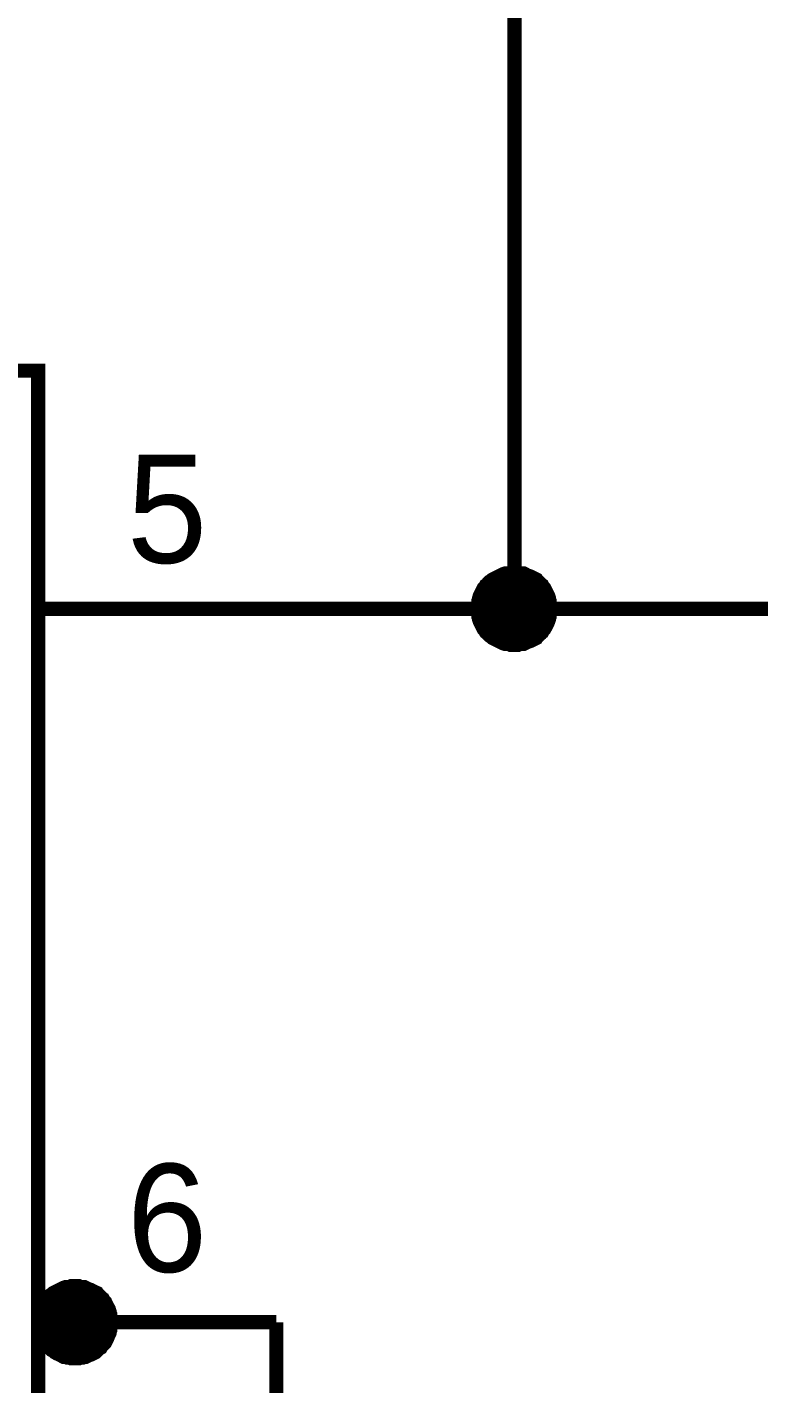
# Model space of a CAD drawing. Header units: millimetres. Extents: x 0 to 594, y 0 to 420.
# Drawn here: x 177.29 to 192.68, y 118.69 to 147.22 of the extents above; entities that cross this region are included whole.
import ezdxf

# ---------------------------------------------------------------- set-up
doc = ezdxf.new("R2010")
doc.units = ezdxf.units.MM
doc.layers.add('Sheet', color=255, linetype='Continuous')

msp = doc.modelspace()

# ---------------------------------------------------------------- linework, layer by layer
at = {"layer": 'Sheet'}
for points, const_width in [([(182.53, 119.989), (182.53, 107.495), (215.028, 107.495), (412.481, 107.495), (412.481, 175), (414.991, 175)], 0.3), ([(187.536, 147.486), (187.536, 142.495)], 0.3), ([(187.536, 142.495), (187.536, 134.993)], 0.3), ([(186.762, 134.993), (186.762, 135.041), (186.762, 135.072), (186.778, 135.104), (186.778, 135.151), (186.794, 135.183), (186.794, 135.214), (186.809, 135.262), (186.825, 135.293), (186.841, 135.325), (186.857, 135.356), (186.873, 135.388), (186.888, 135.42), (186.92, 135.451), (186.936, 135.483), (186.967, 135.499), (186.983, 135.53), (187.015, 135.562), (187.046, 135.578), (187.078, 135.609), (187.109, 135.625), (187.141, 135.641), (187.173, 135.657), (187.204, 135.672), (187.236, 135.688), (187.267, 135.704), (187.299, 135.72), (187.346, 135.736), (187.378, 135.736), (187.425, 135.736), (187.457, 135.751), (187.488, 135.751), (187.536, 135.751)], 0.3), ([(186.762, 134.993), (186.762, 135.041), (186.762, 135.072), (186.778, 135.104), (186.778, 135.151), (186.794, 135.183), (186.794, 135.214), (186.809, 135.262), (186.825, 135.293), (186.841, 135.325), (186.857, 135.356), (186.873, 135.388), (186.888, 135.42), (186.92, 135.451), (186.936, 135.483), (186.967, 135.499), (186.983, 135.53), (187.015, 135.562), (187.046, 135.578), (187.078, 135.609), (187.109, 135.625), (187.141, 135.641), (187.173, 135.657), (187.204, 135.672), (187.236, 135.688), (187.267, 135.704), (187.299, 135.72), (187.346, 135.736), (187.378, 135.736), (187.425, 135.736), (187.457, 135.751), (187.488, 135.751), (187.536, 135.751)], 0.3), ([(186.762, 134.993), (186.762, 135.041), (186.762, 135.072), (186.778, 135.104), (186.778, 135.151), (186.794, 135.183), (186.794, 135.214), (186.809, 135.262), (186.825, 135.293), (186.841, 135.325), (186.857, 135.356), (186.873, 135.388), (186.888, 135.42), (186.92, 135.451), (186.936, 135.483), (186.967, 135.499), (186.983, 135.53), (187.015, 135.562), (187.046, 135.578), (187.078, 135.609), (187.109, 135.625), (187.141, 135.641), (187.173, 135.657), (187.204, 135.672), (187.236, 135.688), (187.267, 135.704), (187.299, 135.72), (187.346, 135.736), (187.378, 135.736), (187.425, 135.736), (187.457, 135.751), (187.488, 135.751), (187.536, 135.751)], 0.3), ([(186.762, 134.993), (186.762, 135.041), (186.762, 135.072), (186.778, 135.104), (186.778, 135.151), (186.794, 135.183), (186.794, 135.214), (186.809, 135.262), (186.825, 135.293), (186.841, 135.325), (186.857, 135.356), (186.873, 135.388), (186.888, 135.42), (186.92, 135.451), (186.936, 135.483), (186.967, 135.499), (186.983, 135.53), (187.015, 135.562), (187.046, 135.578), (187.078, 135.609), (187.109, 135.625), (187.141, 135.641), (187.173, 135.657), (187.204, 135.672), (187.236, 135.688), (187.267, 135.704), (187.299, 135.72), (187.346, 135.736), (187.378, 135.736), (187.425, 135.736), (187.457, 135.751), (187.488, 135.751), (187.536, 135.751)], 0.3), ([(186.762, 134.993), (186.762, 135.041), (186.762, 135.072), (186.778, 135.104), (186.778, 135.151), (186.794, 135.183), (186.794, 135.214), (186.809, 135.262), (186.825, 135.293), (186.841, 135.325), (186.857, 135.356), (186.873, 135.388), (186.888, 135.42), (186.92, 135.451), (186.936, 135.483), (186.967, 135.499), (186.983, 135.53), (187.015, 135.562), (187.046, 135.578), (187.078, 135.609), (187.109, 135.625), (187.141, 135.641), (187.173, 135.657), (187.204, 135.672), (187.236, 135.688), (187.267, 135.704), (187.299, 135.72), (187.346, 135.736), (187.378, 135.736), (187.425, 135.736), (187.457, 135.751), (187.488, 135.751), (187.536, 135.751)], 0.0991), ([(186.762, 134.993), (186.762, 135.041), (186.762, 135.072), (186.778, 135.104), (186.778, 135.151), (186.794, 135.183), (186.794, 135.214), (186.809, 135.262), (186.825, 135.293), (186.841, 135.325), (186.857, 135.356), (186.873, 135.388), (186.888, 135.42), (186.92, 135.451), (186.936, 135.483), (186.967, 135.499), (186.983, 135.53), (187.015, 135.562), (187.046, 135.578), (187.078, 135.609), (187.109, 135.625), (187.141, 135.641), (187.173, 135.657), (187.204, 135.672), (187.236, 135.688), (187.267, 135.704), (187.299, 135.72), (187.346, 135.736), (187.378, 135.736), (187.425, 135.736), (187.457, 135.751), (187.488, 135.751), (187.536, 135.751)], 0.0991), ([(186.762, 134.993), (186.762, 135.041), (186.762, 135.072), (186.778, 135.104), (186.778, 135.151), (186.794, 135.183), (186.794, 135.214), (186.809, 135.262), (186.825, 135.293), (186.841, 135.325), (186.857, 135.356), (186.873, 135.388), (186.888, 135.42), (186.92, 135.451), (186.936, 135.483), (186.967, 135.499), (186.983, 135.53), (187.015, 135.562), (187.046, 135.578), (187.078, 135.609), (187.109, 135.625), (187.141, 135.641), (187.173, 135.657), (187.204, 135.672), (187.236, 135.688), (187.267, 135.704), (187.299, 135.72), (187.346, 135.736), (187.378, 135.736), (187.425, 135.736), (187.457, 135.751), (187.488, 135.751), (187.536, 135.751)], 0.0991), ([(186.762, 134.993), (186.762, 135.041), (186.762, 135.072), (186.778, 135.104), (186.778, 135.151), (186.794, 135.183), (186.794, 135.214), (186.809, 135.262), (186.825, 135.293), (186.841, 135.325), (186.857, 135.356), (186.873, 135.388), (186.888, 135.42), (186.92, 135.451), (186.936, 135.483), (186.967, 135.499), (186.983, 135.53), (187.015, 135.562), (187.046, 135.578), (187.078, 135.609), (187.109, 135.625), (187.141, 135.641), (187.173, 135.657), (187.204, 135.672), (187.236, 135.688), (187.267, 135.704), (187.299, 135.72), (187.346, 135.736), (187.378, 135.736), (187.425, 135.736), (187.457, 135.751), (187.488, 135.751), (187.536, 135.751)], 0.0991), ([(187.536, 135.751), (187.536, 135.751)], 0.3), ([(187.536, 135.751), (187.567, 135.751), (187.615, 135.751), (187.646, 135.736), (187.694, 135.736), (187.725, 135.736), (187.757, 135.72), (187.788, 135.704), (187.82, 135.688), (187.867, 135.672), (187.899, 135.657), (187.931, 135.641), (187.962, 135.625), (187.994, 135.609), (188.009, 135.578), (188.041, 135.562), (188.073, 135.53), (188.088, 135.499), (188.12, 135.483), (188.136, 135.451), (188.167, 135.42), (188.183, 135.388), (188.199, 135.356), (188.215, 135.325), (188.231, 135.293), (188.246, 135.262), (188.262, 135.214), (188.262, 135.183), (188.278, 135.151), (188.278, 135.104), (188.294, 135.072), (188.294, 135.041), (188.294, 134.993)], 0.3), ([(187.536, 135.751), (187.536, 135.751)], 0.3), ([(187.536, 135.751), (187.567, 135.751), (187.615, 135.751), (187.646, 135.736), (187.694, 135.736), (187.725, 135.736), (187.757, 135.72), (187.788, 135.704), (187.82, 135.688), (187.867, 135.672), (187.899, 135.657), (187.931, 135.641), (187.962, 135.625), (187.994, 135.609), (188.009, 135.578), (188.041, 135.562), (188.073, 135.53), (188.088, 135.499), (188.12, 135.483), (188.136, 135.451), (188.167, 135.42), (188.183, 135.388), (188.199, 135.356), (188.215, 135.325), (188.231, 135.293), (188.246, 135.262), (188.262, 135.214), (188.262, 135.183), (188.278, 135.151), (188.278, 135.104), (188.294, 135.072), (188.294, 135.041), (188.294, 134.993)], 0.3), ([(187.536, 135.751), (187.536, 135.751)], 0.3), ([(187.536, 135.751), (187.567, 135.751), (187.615, 135.751), (187.646, 135.736), (187.694, 135.736), (187.725, 135.736), (187.757, 135.72), (187.788, 135.704), (187.82, 135.688), (187.867, 135.672), (187.899, 135.657), (187.931, 135.641), (187.962, 135.625), (187.994, 135.609), (188.009, 135.578), (188.041, 135.562), (188.073, 135.53), (188.088, 135.499), (188.12, 135.483), (188.136, 135.451), (188.167, 135.42), (188.183, 135.388), (188.199, 135.356), (188.215, 135.325), (188.231, 135.293), (188.246, 135.262), (188.262, 135.214), (188.262, 135.183), (188.278, 135.151), (188.278, 135.104), (188.294, 135.072), (188.294, 135.041), (188.294, 134.993)], 0.3), ([(187.536, 135.751), (187.536, 135.751)], 0.3), ([(187.536, 135.751), (187.567, 135.751), (187.615, 135.751), (187.646, 135.736), (187.694, 135.736), (187.725, 135.736), (187.757, 135.72), (187.788, 135.704), (187.82, 135.688), (187.867, 135.672), (187.899, 135.657), (187.931, 135.641), (187.962, 135.625), (187.994, 135.609), (188.009, 135.578), (188.041, 135.562), (188.073, 135.53), (188.088, 135.499), (188.12, 135.483), (188.136, 135.451), (188.167, 135.42), (188.183, 135.388), (188.199, 135.356), (188.215, 135.325), (188.231, 135.293), (188.246, 135.262), (188.262, 135.214), (188.262, 135.183), (188.278, 135.151), (188.278, 135.104), (188.294, 135.072), (188.294, 135.041), (188.294, 134.993)], 0.3), ([(187.536, 135.751), (187.536, 135.751)], 0.0991), ([(187.536, 135.751), (187.567, 135.751), (187.615, 135.751), (187.646, 135.736), (187.694, 135.736), (187.725, 135.736), (187.757, 135.72), (187.788, 135.704), (187.82, 135.688), (187.867, 135.672), (187.899, 135.657), (187.931, 135.641), (187.962, 135.625), (187.994, 135.609), (188.009, 135.578), (188.041, 135.562), (188.073, 135.53), (188.088, 135.499), (188.12, 135.483), (188.136, 135.451), (188.167, 135.42), (188.183, 135.388), (188.199, 135.356), (188.215, 135.325), (188.231, 135.293), (188.246, 135.262), (188.262, 135.214), (188.262, 135.183), (188.278, 135.151), (188.278, 135.104), (188.294, 135.072), (188.294, 135.041), (188.294, 134.993)], 0.0991), ([(187.536, 135.751), (187.536, 135.751)], 0.0991), ([(187.536, 135.751), (187.567, 135.751), (187.615, 135.751), (187.646, 135.736), (187.694, 135.736), (187.725, 135.736), (187.757, 135.72), (187.788, 135.704), (187.82, 135.688), (187.867, 135.672), (187.899, 135.657), (187.931, 135.641), (187.962, 135.625), (187.994, 135.609), (188.009, 135.578), (188.041, 135.562), (188.073, 135.53), (188.088, 135.499), (188.12, 135.483), (188.136, 135.451), (188.167, 135.42), (188.183, 135.388), (188.199, 135.356), (188.215, 135.325), (188.231, 135.293), (188.246, 135.262), (188.262, 135.214), (188.262, 135.183), (188.278, 135.151), (188.278, 135.104), (188.294, 135.072), (188.294, 135.041), (188.294, 134.993)], 0.0991), ([(187.536, 135.751), (187.536, 135.751)], 0.0991), ([(187.536, 135.751), (187.567, 135.751), (187.615, 135.751), (187.646, 135.736), (187.694, 135.736), (187.725, 135.736), (187.757, 135.72), (187.788, 135.704), (187.82, 135.688), (187.867, 135.672), (187.899, 135.657), (187.931, 135.641), (187.962, 135.625), (187.994, 135.609), (188.009, 135.578), (188.041, 135.562), (188.073, 135.53), (188.088, 135.499), (188.12, 135.483), (188.136, 135.451), (188.167, 135.42), (188.183, 135.388), (188.199, 135.356), (188.215, 135.325), (188.231, 135.293), (188.246, 135.262), (188.262, 135.214), (188.262, 135.183), (188.278, 135.151), (188.278, 135.104), (188.294, 135.072), (188.294, 135.041), (188.294, 134.993)], 0.0991), ([(187.536, 135.751), (187.536, 135.751)], 0.0991), ([(187.536, 135.751), (187.567, 135.751), (187.615, 135.751), (187.646, 135.736), (187.694, 135.736), (187.725, 135.736), (187.757, 135.72), (187.788, 135.704), (187.82, 135.688), (187.867, 135.672), (187.899, 135.657), (187.931, 135.641), (187.962, 135.625), (187.994, 135.609), (188.009, 135.578), (188.041, 135.562), (188.073, 135.53), (188.088, 135.499), (188.12, 135.483), (188.136, 135.451), (188.167, 135.42), (188.183, 135.388), (188.199, 135.356), (188.215, 135.325), (188.231, 135.293), (188.246, 135.262), (188.262, 135.214), (188.262, 135.183), (188.278, 135.151), (188.278, 135.104), (188.294, 135.072), (188.294, 135.041), (188.294, 134.993)], 0.0991), ([(177.524, 134.993), (182.53, 134.993)], 0.3), ([(182.53, 134.993), (187.536, 134.993), (202.522, 134.993), (202.522, 119.989), (277.514, 119.989)], 0.3), ([(187.536, 134.235), (187.488, 134.235), (187.457, 134.235), (187.425, 134.251), (187.378, 134.251), (187.346, 134.251), (187.299, 134.267), (187.267, 134.282), (187.236, 134.298), (187.204, 134.314), (187.173, 134.33), (187.141, 134.346), (187.109, 134.361), (187.078, 134.377), (187.046, 134.409), (187.015, 134.425), (186.983, 134.456), (186.967, 134.488), (186.936, 134.504), (186.92, 134.535), (186.888, 134.567), (186.873, 134.598), (186.857, 134.63), (186.841, 134.662), (186.825, 134.693), (186.809, 134.725), (186.794, 134.772), (186.794, 134.804), (186.778, 134.835), (186.778, 134.883), (186.762, 134.914), (186.762, 134.946), (186.762, 134.993)], 0.3), ([(186.762, 134.993), (186.762, 134.993)], 0.3), ([(187.536, 134.235), (187.488, 134.235), (187.457, 134.235), (187.425, 134.251), (187.378, 134.251), (187.346, 134.251), (187.299, 134.267), (187.267, 134.282), (187.236, 134.298), (187.204, 134.314), (187.173, 134.33), (187.141, 134.346), (187.109, 134.361), (187.078, 134.377), (187.046, 134.409), (187.015, 134.425), (186.983, 134.456), (186.967, 134.488), (186.936, 134.504), (186.92, 134.535), (186.888, 134.567), (186.873, 134.598), (186.857, 134.63), (186.841, 134.662), (186.825, 134.693), (186.809, 134.725), (186.794, 134.772), (186.794, 134.804), (186.778, 134.835), (186.778, 134.883), (186.762, 134.914), (186.762, 134.946), (186.762, 134.993)], 0.3), ([(186.762, 134.993), (186.762, 134.993)], 0.3), ([(187.536, 134.235), (187.488, 134.235), (187.457, 134.235), (187.425, 134.251), (187.378, 134.251), (187.346, 134.251), (187.299, 134.267), (187.267, 134.282), (187.236, 134.298), (187.204, 134.314), (187.173, 134.33), (187.141, 134.346), (187.109, 134.361), (187.078, 134.377), (187.046, 134.409), (187.015, 134.425), (186.983, 134.456), (186.967, 134.488), (186.936, 134.504), (186.92, 134.535), (186.888, 134.567), (186.873, 134.598), (186.857, 134.63), (186.841, 134.662), (186.825, 134.693), (186.809, 134.725), (186.794, 134.772), (186.794, 134.804), (186.778, 134.835), (186.778, 134.883), (186.762, 134.914), (186.762, 134.946), (186.762, 134.993)], 0.3), ([(186.762, 134.993), (186.762, 134.993)], 0.3), ([(187.536, 134.235), (187.488, 134.235), (187.457, 134.235), (187.425, 134.251), (187.378, 134.251), (187.346, 134.251), (187.299, 134.267), (187.267, 134.282), (187.236, 134.298), (187.204, 134.314), (187.173, 134.33), (187.141, 134.346), (187.109, 134.361), (187.078, 134.377), (187.046, 134.409), (187.015, 134.425), (186.983, 134.456), (186.967, 134.488), (186.936, 134.504), (186.92, 134.535), (186.888, 134.567), (186.873, 134.598), (186.857, 134.63), (186.841, 134.662), (186.825, 134.693), (186.809, 134.725), (186.794, 134.772), (186.794, 134.804), (186.778, 134.835), (186.778, 134.883), (186.762, 134.914), (186.762, 134.946), (186.762, 134.993)], 0.3), ([(186.762, 134.993), (186.762, 134.993)], 0.3), ([(187.536, 134.235), (187.488, 134.235), (187.457, 134.235), (187.425, 134.251), (187.378, 134.251), (187.346, 134.251), (187.299, 134.267), (187.267, 134.282), (187.236, 134.298), (187.204, 134.314), (187.173, 134.33), (187.141, 134.346), (187.109, 134.361), (187.078, 134.377), (187.046, 134.409), (187.015, 134.425), (186.983, 134.456), (186.967, 134.488), (186.936, 134.504), (186.92, 134.535), (186.888, 134.567), (186.873, 134.598), (186.857, 134.63), (186.841, 134.662), (186.825, 134.693), (186.809, 134.725), (186.794, 134.772), (186.794, 134.804), (186.778, 134.835), (186.778, 134.883), (186.762, 134.914), (186.762, 134.946), (186.762, 134.993)], 0.0991), ([(186.762, 134.993), (186.762, 134.993)], 0.0991), ([(187.536, 134.235), (187.488, 134.235), (187.457, 134.235), (187.425, 134.251), (187.378, 134.251), (187.346, 134.251), (187.299, 134.267), (187.267, 134.282), (187.236, 134.298), (187.204, 134.314), (187.173, 134.33), (187.141, 134.346), (187.109, 134.361), (187.078, 134.377), (187.046, 134.409), (187.015, 134.425), (186.983, 134.456), (186.967, 134.488), (186.936, 134.504), (186.92, 134.535), (186.888, 134.567), (186.873, 134.598), (186.857, 134.63), (186.841, 134.662), (186.825, 134.693), (186.809, 134.725), (186.794, 134.772), (186.794, 134.804), (186.778, 134.835), (186.778, 134.883), (186.762, 134.914), (186.762, 134.946), (186.762, 134.993)], 0.0991), ([(186.762, 134.993), (186.762, 134.993)], 0.0991), ([(187.536, 134.235), (187.488, 134.235), (187.457, 134.235), (187.425, 134.251), (187.378, 134.251), (187.346, 134.251), (187.299, 134.267), (187.267, 134.282), (187.236, 134.298), (187.204, 134.314), (187.173, 134.33), (187.141, 134.346), (187.109, 134.361), (187.078, 134.377), (187.046, 134.409), (187.015, 134.425), (186.983, 134.456), (186.967, 134.488), (186.936, 134.504), (186.92, 134.535), (186.888, 134.567), (186.873, 134.598), (186.857, 134.63), (186.841, 134.662), (186.825, 134.693), (186.809, 134.725), (186.794, 134.772), (186.794, 134.804), (186.778, 134.835), (186.778, 134.883), (186.762, 134.914), (186.762, 134.946), (186.762, 134.993)], 0.0991), ([(186.762, 134.993), (186.762, 134.993)], 0.0991), ([(187.536, 134.235), (187.488, 134.235), (187.457, 134.235), (187.425, 134.251), (187.378, 134.251), (187.346, 134.251), (187.299, 134.267), (187.267, 134.282), (187.236, 134.298), (187.204, 134.314), (187.173, 134.33), (187.141, 134.346), (187.109, 134.361), (187.078, 134.377), (187.046, 134.409), (187.015, 134.425), (186.983, 134.456), (186.967, 134.488), (186.936, 134.504), (186.92, 134.535), (186.888, 134.567), (186.873, 134.598), (186.857, 134.63), (186.841, 134.662), (186.825, 134.693), (186.809, 134.725), (186.794, 134.772), (186.794, 134.804), (186.778, 134.835), (186.778, 134.883), (186.762, 134.914), (186.762, 134.946), (186.762, 134.993)], 0.0991), ([(186.762, 134.993), (186.762, 134.993)], 0.0991), ([(188.294, 134.993), (188.294, 134.946), (188.294, 134.914), (188.278, 134.883), (188.278, 134.835), (188.262, 134.804), (188.262, 134.772), (188.246, 134.725), (188.231, 134.693), (188.215, 134.662), (188.199, 134.63), (188.183, 134.598), (188.167, 134.567), (188.136, 134.535), (188.12, 134.504), (188.088, 134.488), (188.073, 134.456), (188.041, 134.425), (188.009, 134.409), (187.994, 134.377), (187.962, 134.361), (187.931, 134.346), (187.899, 134.33), (187.867, 134.314), (187.82, 134.298), (187.788, 134.282), (187.757, 134.267), (187.725, 134.251), (187.694, 134.251), (187.646, 134.251), (187.615, 134.235), (187.567, 134.235), (187.536, 134.235)], 0.3), ([(188.294, 134.993), (188.294, 134.946), (188.294, 134.914), (188.278, 134.883), (188.278, 134.835), (188.262, 134.804), (188.262, 134.772), (188.246, 134.725), (188.231, 134.693), (188.215, 134.662), (188.199, 134.63), (188.183, 134.598), (188.167, 134.567), (188.136, 134.535), (188.12, 134.504), (188.088, 134.488), (188.073, 134.456), (188.041, 134.425), (188.009, 134.409), (187.994, 134.377), (187.962, 134.361), (187.931, 134.346), (187.899, 134.33), (187.867, 134.314), (187.82, 134.298), (187.788, 134.282), (187.757, 134.267), (187.725, 134.251), (187.694, 134.251), (187.646, 134.251), (187.615, 134.235), (187.567, 134.235), (187.536, 134.235)], 0.3), ([(188.294, 134.993), (188.294, 134.946), (188.294, 134.914), (188.278, 134.883), (188.278, 134.835), (188.262, 134.804), (188.262, 134.772), (188.246, 134.725), (188.231, 134.693), (188.215, 134.662), (188.199, 134.63), (188.183, 134.598), (188.167, 134.567), (188.136, 134.535), (188.12, 134.504), (188.088, 134.488), (188.073, 134.456), (188.041, 134.425), (188.009, 134.409), (187.994, 134.377), (187.962, 134.361), (187.931, 134.346), (187.899, 134.33), (187.867, 134.314), (187.82, 134.298), (187.788, 134.282), (187.757, 134.267), (187.725, 134.251), (187.694, 134.251), (187.646, 134.251), (187.615, 134.235), (187.567, 134.235), (187.536, 134.235)], 0.3), ([(188.294, 134.993), (188.294, 134.946), (188.294, 134.914), (188.278, 134.883), (188.278, 134.835), (188.262, 134.804), (188.262, 134.772), (188.246, 134.725), (188.231, 134.693), (188.215, 134.662), (188.199, 134.63), (188.183, 134.598), (188.167, 134.567), (188.136, 134.535), (188.12, 134.504), (188.088, 134.488), (188.073, 134.456), (188.041, 134.425), (188.009, 134.409), (187.994, 134.377), (187.962, 134.361), (187.931, 134.346), (187.899, 134.33), (187.867, 134.314), (187.82, 134.298), (187.788, 134.282), (187.757, 134.267), (187.725, 134.251), (187.694, 134.251), (187.646, 134.251), (187.615, 134.235), (187.567, 134.235), (187.536, 134.235)], 0.3), ([(188.294, 134.993), (188.294, 134.946), (188.294, 134.914), (188.278, 134.883), (188.278, 134.835), (188.262, 134.804), (188.262, 134.772), (188.246, 134.725), (188.231, 134.693), (188.215, 134.662), (188.199, 134.63), (188.183, 134.598), (188.167, 134.567), (188.136, 134.535), (188.12, 134.504), (188.088, 134.488), (188.073, 134.456), (188.041, 134.425), (188.009, 134.409), (187.994, 134.377), (187.962, 134.361), (187.931, 134.346), (187.899, 134.33), (187.867, 134.314), (187.82, 134.298), (187.788, 134.282), (187.757, 134.267), (187.725, 134.251), (187.694, 134.251), (187.646, 134.251), (187.615, 134.235), (187.567, 134.235), (187.536, 134.235)], 0.0991), ([(188.294, 134.993), (188.294, 134.946), (188.294, 134.914), (188.278, 134.883), (188.278, 134.835), (188.262, 134.804), (188.262, 134.772), (188.246, 134.725), (188.231, 134.693), (188.215, 134.662), (188.199, 134.63), (188.183, 134.598), (188.167, 134.567), (188.136, 134.535), (188.12, 134.504), (188.088, 134.488), (188.073, 134.456), (188.041, 134.425), (188.009, 134.409), (187.994, 134.377), (187.962, 134.361), (187.931, 134.346), (187.899, 134.33), (187.867, 134.314), (187.82, 134.298), (187.788, 134.282), (187.757, 134.267), (187.725, 134.251), (187.694, 134.251), (187.646, 134.251), (187.615, 134.235), (187.567, 134.235), (187.536, 134.235)], 0.0991), ([(188.294, 134.993), (188.294, 134.946), (188.294, 134.914), (188.278, 134.883), (188.278, 134.835), (188.262, 134.804), (188.262, 134.772), (188.246, 134.725), (188.231, 134.693), (188.215, 134.662), (188.199, 134.63), (188.183, 134.598), (188.167, 134.567), (188.136, 134.535), (188.12, 134.504), (188.088, 134.488), (188.073, 134.456), (188.041, 134.425), (188.009, 134.409), (187.994, 134.377), (187.962, 134.361), (187.931, 134.346), (187.899, 134.33), (187.867, 134.314), (187.82, 134.298), (187.788, 134.282), (187.757, 134.267), (187.725, 134.251), (187.694, 134.251), (187.646, 134.251), (187.615, 134.235), (187.567, 134.235), (187.536, 134.235)], 0.0991), ([(188.294, 134.993), (188.294, 134.946), (188.294, 134.914), (188.278, 134.883), (188.278, 134.835), (188.262, 134.804), (188.262, 134.772), (188.246, 134.725), (188.231, 134.693), (188.215, 134.662), (188.199, 134.63), (188.183, 134.598), (188.167, 134.567), (188.136, 134.535), (188.12, 134.504), (188.088, 134.488), (188.073, 134.456), (188.041, 134.425), (188.009, 134.409), (187.994, 134.377), (187.962, 134.361), (187.931, 134.346), (187.899, 134.33), (187.867, 134.314), (187.82, 134.298), (187.788, 134.282), (187.757, 134.267), (187.725, 134.251), (187.694, 134.251), (187.646, 134.251), (187.615, 134.235), (187.567, 134.235), (187.536, 134.235)], 0.0991), ([(188.294, 134.993), (188.294, 134.993), (188.294, 134.993), (188.294, 134.993), (188.294, 134.993), (188.294, 134.993), (188.294, 134.993), (188.294, 134.993), (188.294, 134.993), (188.294, 134.993), (188.294, 134.993), (188.294, 134.993), (188.294, 134.993), (188.294, 134.993), (188.294, 134.993), (188.294, 134.993), (188.294, 134.993), (188.294, 134.993), (188.294, 134.993), (188.294, 134.993), (188.294, 134.993), (188.294, 134.993), (188.294, 134.993), (188.294, 134.993), (188.294, 134.993), (188.294, 134.993), (188.294, 134.993), (188.294, 134.993), (188.294, 134.993), (188.294, 134.993), (188.294, 134.993), (188.294, 134.993), (188.294, 134.993)], 0.3), ([(188.294, 134.993), (188.294, 134.993)], 0.3), ([(188.294, 134.993), (188.294, 134.993), (188.294, 134.993), (188.294, 134.993), (188.294, 134.993), (188.294, 134.993), (188.294, 134.993), (188.294, 134.993), (188.294, 134.993), (188.294, 134.993), (188.294, 134.993), (188.294, 134.993), (188.294, 134.993), (188.294, 134.993), (188.294, 134.993), (188.294, 134.993), (188.294, 134.993), (188.294, 134.993), (188.294, 134.993), (188.294, 134.993), (188.294, 134.993), (188.294, 134.993), (188.294, 134.993), (188.294, 134.993), (188.294, 134.993), (188.294, 134.993), (188.294, 134.993), (188.294, 134.993), (188.294, 134.993), (188.294, 134.993), (188.294, 134.993), (188.294, 134.993), (188.294, 134.993)], 0.3), ([(188.294, 134.993), (188.294, 134.993)], 0.3), ([(188.294, 134.993), (188.294, 134.993), (188.294, 134.993), (188.294, 134.993), (188.294, 134.993), (188.294, 134.993), (188.294, 134.993), (188.294, 134.993), (188.294, 134.993), (188.294, 134.993), (188.294, 134.993), (188.294, 134.993), (188.294, 134.993), (188.294, 134.993), (188.294, 134.993), (188.294, 134.993), (188.294, 134.993), (188.294, 134.993), (188.294, 134.993), (188.294, 134.993), (188.294, 134.993), (188.294, 134.993), (188.294, 134.993), (188.294, 134.993), (188.294, 134.993), (188.294, 134.993), (188.294, 134.993), (188.294, 134.993), (188.294, 134.993), (188.294, 134.993), (188.294, 134.993), (188.294, 134.993), (188.294, 134.993)], 0.3), ([(188.294, 134.993), (188.294, 134.993)], 0.3), ([(188.294, 134.993), (188.294, 134.993), (188.294, 134.993), (188.294, 134.993), (188.294, 134.993), (188.294, 134.993), (188.294, 134.993), (188.294, 134.993), (188.294, 134.993), (188.294, 134.993), (188.294, 134.993), (188.294, 134.993), (188.294, 134.993), (188.294, 134.993), (188.294, 134.993), (188.294, 134.993), (188.294, 134.993), (188.294, 134.993), (188.294, 134.993), (188.294, 134.993), (188.294, 134.993), (188.294, 134.993), (188.294, 134.993), (188.294, 134.993), (188.294, 134.993), (188.294, 134.993), (188.294, 134.993), (188.294, 134.993), (188.294, 134.993), (188.294, 134.993), (188.294, 134.993), (188.294, 134.993), (188.294, 134.993)], 0.3), ([(188.294, 134.993), (188.294, 134.993)], 0.3), ([(188.294, 134.993), (188.294, 134.993), (188.294, 134.993), (188.294, 134.993), (188.294, 134.993), (188.294, 134.993), (188.294, 134.993), (188.294, 134.993), (188.294, 134.993), (188.294, 134.993), (188.294, 134.993), (188.294, 134.993), (188.294, 134.993), (188.294, 134.993), (188.294, 134.993), (188.294, 134.993), (188.294, 134.993), (188.294, 134.993), (188.294, 134.993), (188.294, 134.993), (188.294, 134.993), (188.294, 134.993), (188.294, 134.993), (188.294, 134.993), (188.294, 134.993), (188.294, 134.993), (188.294, 134.993), (188.294, 134.993), (188.294, 134.993), (188.294, 134.993), (188.294, 134.993), (188.294, 134.993), (188.294, 134.993)], 0.0991), ([(188.294, 134.993), (188.294, 134.993)], 0.0991), ([(188.294, 134.993), (188.294, 134.993), (188.294, 134.993), (188.294, 134.993), (188.294, 134.993), (188.294, 134.993), (188.294, 134.993), (188.294, 134.993), (188.294, 134.993), (188.294, 134.993), (188.294, 134.993), (188.294, 134.993), (188.294, 134.993), (188.294, 134.993), (188.294, 134.993), (188.294, 134.993), (188.294, 134.993), (188.294, 134.993), (188.294, 134.993), (188.294, 134.993), (188.294, 134.993), (188.294, 134.993), (188.294, 134.993), (188.294, 134.993), (188.294, 134.993), (188.294, 134.993), (188.294, 134.993), (188.294, 134.993), (188.294, 134.993), (188.294, 134.993), (188.294, 134.993), (188.294, 134.993), (188.294, 134.993)], 0.0991), ([(188.294, 134.993), (188.294, 134.993)], 0.0991), ([(188.294, 134.993), (188.294, 134.993), (188.294, 134.993), (188.294, 134.993), (188.294, 134.993), (188.294, 134.993), (188.294, 134.993), (188.294, 134.993), (188.294, 134.993), (188.294, 134.993), (188.294, 134.993), (188.294, 134.993), (188.294, 134.993), (188.294, 134.993), (188.294, 134.993), (188.294, 134.993), (188.294, 134.993), (188.294, 134.993), (188.294, 134.993), (188.294, 134.993), (188.294, 134.993), (188.294, 134.993), (188.294, 134.993), (188.294, 134.993), (188.294, 134.993), (188.294, 134.993), (188.294, 134.993), (188.294, 134.993), (188.294, 134.993), (188.294, 134.993), (188.294, 134.993), (188.294, 134.993), (188.294, 134.993)], 0.0991), ([(188.294, 134.993), (188.294, 134.993)], 0.0991), ([(188.294, 134.993), (188.294, 134.993), (188.294, 134.993), (188.294, 134.993), (188.294, 134.993), (188.294, 134.993), (188.294, 134.993), (188.294, 134.993), (188.294, 134.993), (188.294, 134.993), (188.294, 134.993), (188.294, 134.993), (188.294, 134.993), (188.294, 134.993), (188.294, 134.993), (188.294, 134.993), (188.294, 134.993), (188.294, 134.993), (188.294, 134.993), (188.294, 134.993), (188.294, 134.993), (188.294, 134.993), (188.294, 134.993), (188.294, 134.993), (188.294, 134.993), (188.294, 134.993), (188.294, 134.993), (188.294, 134.993), (188.294, 134.993), (188.294, 134.993), (188.294, 134.993), (188.294, 134.993), (188.294, 134.993)], 0.0991), ([(188.294, 134.993), (188.294, 134.993)], 0.0991), ([(178.298, 120.747), (178.251, 120.747), (178.219, 120.747), (178.187, 120.731), (178.14, 120.731), (178.108, 120.731), (178.061, 120.715), (178.029, 120.699), (177.998, 120.684), (177.966, 120.668), (177.935, 120.652), (177.903, 120.636), (177.872, 120.62), (177.84, 120.605), (177.808, 120.573), (177.777, 120.557), (177.745, 120.526), (177.729, 120.494), (177.698, 120.478), (177.682, 120.447), (177.65, 120.415), (177.635, 120.384), (177.619, 120.352), (177.603, 120.32), (177.587, 120.289), (177.572, 120.257), (177.556, 120.21), (177.556, 120.178), (177.54, 120.147), (177.54, 120.099), (177.524, 120.068), (177.524, 120.036), (177.524, 119.989)], 0.3), ([(177.524, 119.989), (177.524, 120.036), (177.524, 120.068), (177.54, 120.099), (177.54, 120.147), (177.556, 120.178), (177.556, 120.21), (177.572, 120.257), (177.587, 120.289), (177.603, 120.32), (177.619, 120.352), (177.635, 120.384), (177.65, 120.415), (177.682, 120.447), (177.698, 120.478), (177.729, 120.494), (177.745, 120.526), (177.777, 120.557), (177.808, 120.573), (177.84, 120.605), (177.872, 120.62), (177.903, 120.636), (177.935, 120.652), (177.966, 120.668), (177.998, 120.684), (178.029, 120.699), (178.061, 120.715), (178.108, 120.731), (178.14, 120.731), (178.187, 120.731), (178.219, 120.747), (178.251, 120.747), (178.298, 120.747)], 0.0991), ([(179.056, 119.989), (179.056, 120.036), (179.056, 120.068), (179.04, 120.099), (179.04, 120.147), (179.024, 120.178), (179.024, 120.21), (179.009, 120.257), (178.993, 120.289), (178.977, 120.32), (178.961, 120.352), (178.945, 120.384), (178.93, 120.415), (178.898, 120.447), (178.882, 120.478), (178.851, 120.494), (178.835, 120.526), (178.803, 120.557), (178.772, 120.573), (178.756, 120.605), (178.724, 120.62), (178.693, 120.636), (178.661, 120.652), (178.63, 120.668), (178.582, 120.684), (178.551, 120.699), (178.519, 120.715), (178.487, 120.731), (178.456, 120.731), (178.408, 120.731), (178.377, 120.747), (178.329, 120.747), (178.298, 120.747)], 0.3), ([(178.298, 120.747), (178.298, 120.747)], 0.0991), ([(178.298, 120.747), (178.329, 120.747), (178.377, 120.747), (178.408, 120.731), (178.456, 120.731), (178.487, 120.731), (178.519, 120.715), (178.551, 120.699), (178.582, 120.684), (178.63, 120.668), (178.661, 120.652), (178.693, 120.636), (178.724, 120.62), (178.756, 120.605), (178.772, 120.573), (178.803, 120.557), (178.835, 120.526), (178.851, 120.494), (178.882, 120.478), (178.898, 120.447), (178.93, 120.415), (178.945, 120.384), (178.961, 120.352), (178.977, 120.32), (178.993, 120.289), (179.009, 120.257), (179.024, 120.21), (179.024, 120.178), (179.04, 120.147), (179.04, 120.099), (179.056, 120.068), (179.056, 120.036), (179.056, 119.989)], 0.0991), ([(177.524, 119.989), (182.53, 119.989)], 0.3), ([(177.524, 119.989), (177.524, 119.957), (177.524, 119.91), (177.54, 119.878), (177.54, 119.831), (177.556, 119.799), (177.556, 119.768), (177.572, 119.736), (177.587, 119.704), (177.603, 119.657), (177.619, 119.625), (177.635, 119.594), (177.65, 119.562), (177.682, 119.531), (177.698, 119.515), (177.729, 119.483), (177.745, 119.452), (177.777, 119.436), (177.808, 119.404), (177.84, 119.389), (177.872, 119.357), (177.903, 119.341), (177.935, 119.325), (177.966, 119.31), (177.998, 119.294), (178.029, 119.278), (178.061, 119.262), (178.108, 119.262), (178.14, 119.246), (178.187, 119.246), (178.219, 119.231), (178.251, 119.231), (178.298, 119.231)], 0.3), ([(178.298, 119.231), (178.329, 119.231), (178.377, 119.231), (178.408, 119.246), (178.456, 119.246), (178.487, 119.262), (178.519, 119.262), (178.551, 119.278), (178.582, 119.294), (178.63, 119.31), (178.661, 119.325), (178.693, 119.341), (178.724, 119.357), (178.756, 119.389), (178.772, 119.404), (178.803, 119.436), (178.835, 119.452), (178.851, 119.483), (178.882, 119.515), (178.898, 119.531), (178.93, 119.562), (178.945, 119.594), (178.961, 119.625), (178.977, 119.657), (178.993, 119.704), (179.009, 119.736), (179.024, 119.768), (179.024, 119.799), (179.04, 119.831), (179.04, 119.878), (179.056, 119.91), (179.056, 119.957), (179.056, 119.989)], 0.3), ([(178.298, 119.231), (178.251, 119.231), (178.219, 119.231), (178.187, 119.246), (178.14, 119.246), (178.108, 119.262), (178.061, 119.262), (178.029, 119.278), (177.998, 119.294), (177.966, 119.31), (177.935, 119.325), (177.903, 119.341), (177.872, 119.357), (177.84, 119.389), (177.808, 119.404), (177.777, 119.436), (177.745, 119.452), (177.729, 119.483), (177.698, 119.515), (177.682, 119.531), (177.65, 119.562), (177.635, 119.594), (177.619, 119.625), (177.603, 119.657), (177.587, 119.704), (177.572, 119.736), (177.556, 119.768), (177.556, 119.799), (177.54, 119.831), (177.54, 119.878), (177.524, 119.91), (177.524, 119.957), (177.524, 119.989)], 0.0991), ([(177.524, 119.989), (177.524, 119.989)], 0.0991), ([(179.056, 119.989), (179.056, 119.957), (179.056, 119.91), (179.04, 119.878), (179.04, 119.831), (179.024, 119.799), (179.024, 119.768), (179.009, 119.736), (178.993, 119.704), (178.977, 119.657), (178.961, 119.625), (178.945, 119.594), (178.93, 119.562), (178.898, 119.531), (178.882, 119.515), (178.851, 119.483), (178.835, 119.452), (178.803, 119.436), (178.772, 119.404), (178.756, 119.389), (178.724, 119.357), (178.693, 119.341), (178.661, 119.325), (178.63, 119.31), (178.582, 119.294), (178.551, 119.278), (178.519, 119.262), (178.487, 119.262), (178.456, 119.246), (178.408, 119.246), (178.377, 119.231), (178.329, 119.231), (178.298, 119.231)], 0.0991), ([(179.056, 119.989), (179.056, 119.989), (179.056, 119.989), (179.056, 119.989), (179.056, 119.989), (179.056, 119.989), (179.056, 119.989), (179.056, 119.989), (179.056, 119.989), (179.056, 119.989), (179.056, 119.989), (179.056, 119.989), (179.056, 119.989), (179.056, 119.989), (179.056, 119.989), (179.056, 119.989), (179.056, 119.989), (179.056, 119.989), (179.056, 119.989), (179.056, 119.989), (179.056, 119.989), (179.056, 119.989), (179.056, 119.989), (179.056, 119.989), (179.056, 119.989), (179.056, 119.989), (179.056, 119.989), (179.056, 119.989), (179.056, 119.989), (179.056, 119.989), (179.056, 119.989), (179.056, 119.989), (179.056, 119.989)], 0.0991), ([(179.056, 119.989), (179.056, 119.989)], 0.0991)]:
    msp.add_lwpolyline(points, dxfattribs=dict(at, const_width=const_width))
at = {"layer": 'Sheet', "const_width": 0.3}
msp.add_lwpolyline([(152.543, 140), (177.524, 140), (177.524, 114.998), (152.543, 114.998), (152.543, 140)], close=True, dxfattribs=at)
at = {"layer": 'Sheet', "const_width": 0.762}
for points in [[(187.119, 135, 1), (187.881, 135, 1)], [(177.881, 120, 1), (178.643, 120, 1)]]:
    msp.add_lwpolyline(points, format="xyb", close=True, dxfattribs=at)

# ---------------------------------------------------------------- texts
at = {"layer": 'Sheet'}
for s, p in [('5', (179.387, 135.957)), ('6', (179.387, 121.047))]:
    msp.add_text(s, height=2.274, dxfattribs=at).set_placement(p)

doc.saveas('drawing.dxf')
